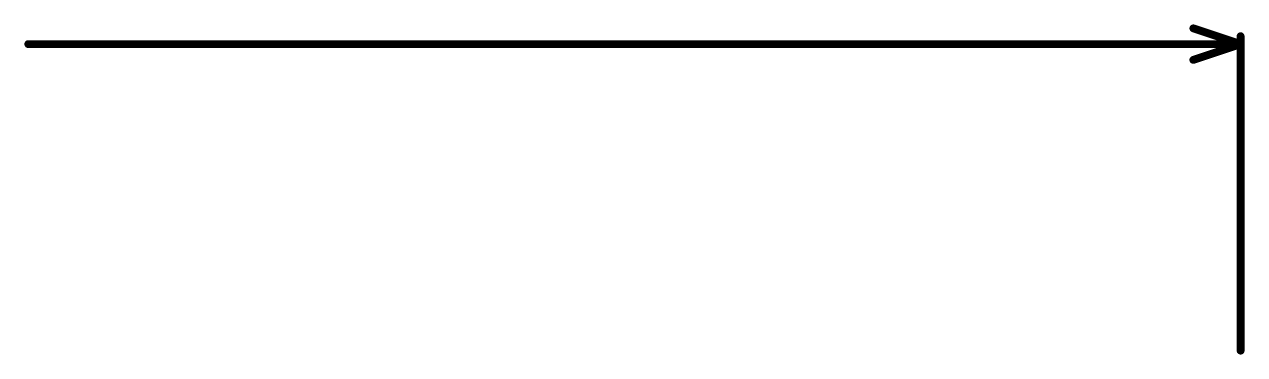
# Model space of a CAD drawing. Header units: inches. Extents: x -17.5 to 14.7, y -6.2 to 5.9.
# Drawn here: x 2.025 to 3.574, y 3.606 to 4.025 of the extents above; entities that cross this region are included whole.
import ezdxf

# ---------------------------------------------------------------- set-up
doc = ezdxf.new("R2010")
doc.units = ezdxf.units.IN
doc.header["$MEASUREMENT"] = 0
doc.layers.add('Dimensions', color=6, linetype='Continuous')

msp = doc.modelspace()

# ---------------------------------------------------------------- linework, layer by layer
at = {"layer": 'Dimensions'}
for points in [[(3.509, 4.02, 0.01, 0.01, 0), (3.569, 4, 0.01, 0.01, 0)], [(3.569, 3.6111, 0.01, 0.01, 0), (3.569, 4.01, 0.01, 0.01, 0)], [(2.03, 4, 0.01, 0.01, 0), (3.569, 4, 0.01, 0.01, 0)], [(3.509, 3.98, 0.01, 0.01, 0), (3.569, 4, 0.01, 0.01, 0)]]:
    msp.add_lwpolyline(points, format="xyseb", dxfattribs=at)
for points in [[(3.5065, 4.02, 0.005, 0.005, 1), (3.5115, 4.02, 0.005, 0.005, 1)], [(3.5665, 4.01, 0.005, 0.005, 1), (3.5715, 4.01, 0.005, 0.005, 1)], [(2.0275, 4, 0.005, 0.005, 1), (2.0325, 4, 0.005, 0.005, 1)], [(3.5665, 4, 0.005, 0.005, 1), (3.5715, 4, 0.005, 0.005, 1)], [(3.5665, 4, 0.005, 0.005, 1), (3.5715, 4, 0.005, 0.005, 1)], [(3.5665, 4, 0.005, 0.005, 1), (3.5715, 4, 0.005, 0.005, 1)], [(3.5065, 3.98, 0.005, 0.005, 1), (3.5115, 3.98, 0.005, 0.005, 1)], [(3.5665, 3.6111, 0.005, 0.005, 1), (3.5715, 3.6111, 0.005, 0.005, 1)]]:
    msp.add_lwpolyline(points, format="xyseb", close=True, dxfattribs=at)

doc.saveas('drawing.dxf')
